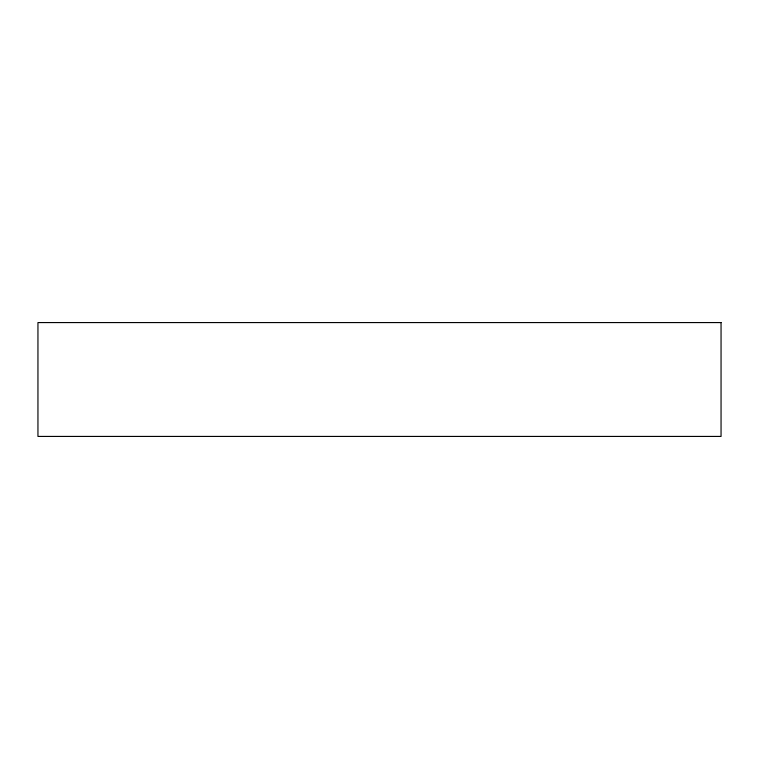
<?xml version="1.0" encoding="UTF-8"?>
<svg xmlns="http://www.w3.org/2000/svg" width="759" height="759" viewBox="0 0 759 759"><rect width="100%" height="100%" fill="white"/><g stroke="black" fill="none" stroke-linecap="round" stroke-linejoin="round"><path stroke-width="1.14" d="M721.05 322.575L37.95 322.575L37.95 436.425L721.05 436.425L721.05 322.575"/></g></svg>
